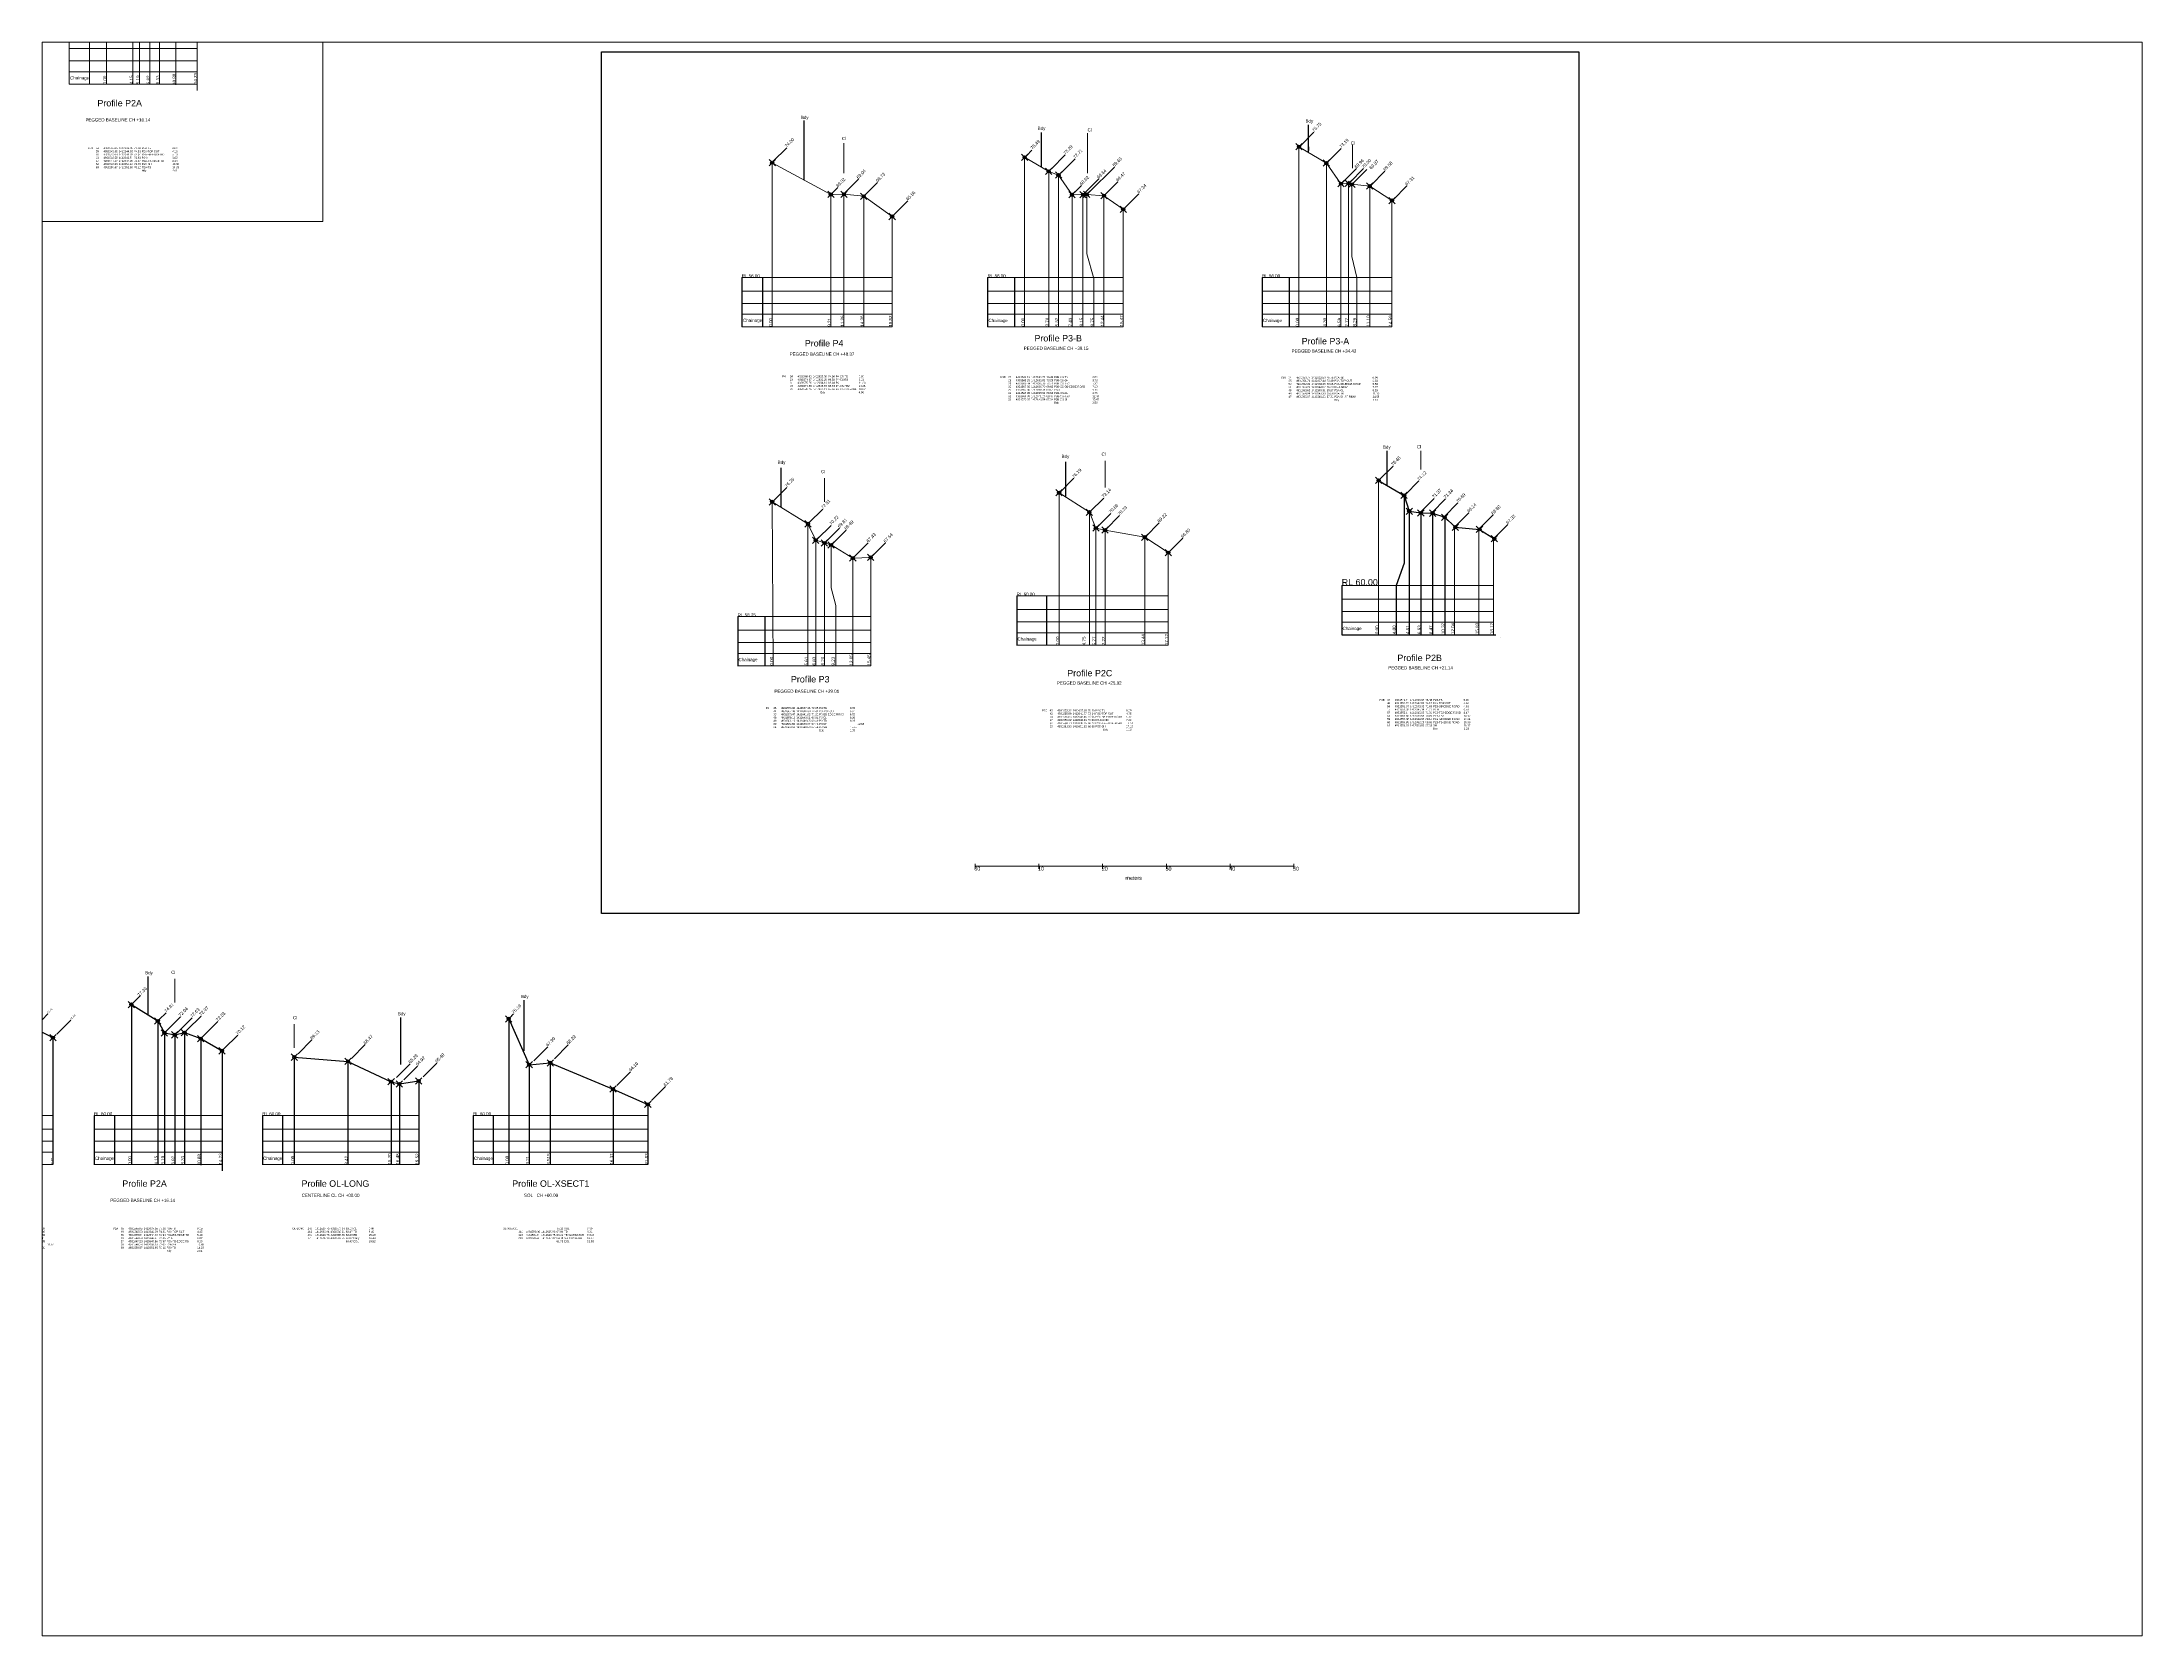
# Paper-space layout 'Layout1' of a CAD drawing. Header units: millimetres. Extents: x 26 to 231, y 20 to 176.
# The model-space entities are those that its viewports show. They can reach past a viewport. Long polylines and large blocks are cut down to what shows.
import ezdxf

# ---------------------------------------------------------------- set-up
doc = ezdxf.new("R2010")
doc.units = ezdxf.units.MM
doc.header["$PDMODE"] = 35
doc.header["$PDSIZE"] = 500
doc.styles.get("Standard").update_dxf_attribs({"font": 'arial.ttf'})

msp = doc.modelspace()

# ---------------------------------------------------------------- linework, layer by layer
at = {"lineweight": 0}
for p, q in [((-104756.02, 246899.846), (-104756.02, 221774.457)), ((-100606.02, 244329.846), (-100606.02, 221799.059)), ((-99566.02, 242459.846), (-99566.02, 221799.059)), ((-97939.02, 242149.846), (-97939.02, 221799.059)), ((-96429.02, 242489.846), (-96429.02, 221799.059)), ((-93876.02, 241549.846), (-93876.02, 221687.255)), ((-90526.02, 239639.846), (-90526.02, 220830.919)), ((-110594.551, 229519.846), (-110594.551, 221774.457)), ((-110594.551, 227375.363), (-90526.02, 227375.363)), ((-107412.471, 229519.846), (-107412.471, 221774.457)), ((-110594.551, 225455.875), (-90526.02, 225455.875)), ((-110594.551, 223742.641), (-90526.02, 223742.641)), ((-110594.551, 221799.059), (-90526.02, 221799.059)), ((82515.804, 212098.5), (84694.104, 214276.8)), ((-193.725, 209656.275), (1984.575, 211834.576)), ((10958.688, 212535.776), (10958.688, 207819.084)), ((39627.207, 210633.028), (40428.488, 211434.309)), ((49181.507, 214108.347), (49181.507, 207818.833)), ((86803.134, 209550.515), (88981.435, 211728.815)), ((90750.493, 212305.769), (90750.493, 208617.961)), ((43499.815, 208518.08), (45678.116, 210696.381)), ((45042.853, 207913.127), (47221.153, 210091.428)), ((49386.936, 204808.059), (53387.833, 208802.168)), ((89187.769, 206371.745), (91366.069, 208550.045)), ((90319.842, 206371.745), (92498.143, 208550.045)), ((90815.506, 206224.912), (92993.807, 208403.212)), ((93672.269, 205968.816), (95850.57, 208147.116)), ((8913.688, 204502.547), (10002.838, 205591.697)), ((11042.486, 204725.032), (13220.786, 206903.333)), ((14060.688, 204212.547), (16238.989, 206390.848)), ((47150.163, 204800.497), (48239.314, 205889.648)), ((48770.075, 204760.268), (50948.376, 206938.569)), ((51942.475, 204495.429), (53928.344, 206481.298)), ((55048.754, 202425.711), (57227.055, 204604.012)), ((97110.521, 203654.618), (99288.822, 205832.918)), ((18811.113, 201337.891), (20989.414, 203516.192)), ((-5072.358, 189338.064), (18520.688, 189338.064)), ((33506.497, 189338.064), (54775.043, 189338.064)), ((76552.937, 189338.063), (96946.483, 189338.063)), ((-5072.358, 187418.576), (18520.688, 187418.576)), ((-5072.358, 185705.342), (18520.688, 185705.342)), ((33506.497, 187418.576), (54775.043, 187418.576)), ((33506.497, 185705.342), (54775.043, 185705.342)), ((76552.937, 187418.575), (96946.483, 187418.575)), ((76552.937, 185705.341), (96946.483, 185705.341)), ((-5072.358, 183761.761), (18520.688, 183761.761)), ((33506.497, 183761.761), (54775.043, 183761.761)), ((76552.937, 183761.76), (96946.483, 183761.76)), ((51935.217, 162740.222), (51935.217, 158536.888)), ((94931.919, 159726.641), (97110.219, 161904.941)), ((101476.116, 164268.405), (101476.116, 161379.669)), ((-193.624, 156365.931), (1984.676, 158544.231)), ((7900.688, 159997.312), (7900.688, 156309.504)), ((44866.462, 157799.197), (47044.762, 159977.498)), ((99002.27, 157397.095), (101180.571, 159575.395)), ((5471.722, 152971.705), (7650.023, 155150.006)), ((49536.227, 154698.513), (51714.527, 156876.814)), ((101362.794, 154637.081), (103541.095, 156815.381)), ((103184.51, 154587.987), (105362.811, 156766.287)), ((105118.385, 153942.358), (107296.686, 156120.658)), ((6777.511, 150421.096), (8955.812, 152599.397)), ((8090.989, 149996.626), (10269.289, 152174.927)), ((9119.216, 149671.641), (11297.516, 151849.941)), ((50641.365, 152272.149), (52819.666, 154450.45)), ((52038.8, 151947.027), (54217.1, 154125.327)), ((58255.491, 150824.285), (60433.792, 153002.586)), ((106827.603, 152384.11), (109005.903, 154562.411)), ((110635.209, 152046.388), (112813.51, 154224.688)), ((112956.229, 150576.826), (115134.53, 152755.126)), ((12605.087, 147691.736), (14783.387, 149870.036)), ((15277.793, 147668.571), (17456.093, 149846.871)), ((61935.287, 148405.775), (64113.587, 150584.076)), ((38061.901, 139376.872), (61835.217, 139376.872)), ((89062.226, 141023.904), (112879.116, 141023.904)), ((89062.226, 139104.416), (112879.116, 139104.416)), ((-5714.744, 136136.821), (15150.688, 136136.821)), ((-5496.327, 136136.821), (9313.362, 136136.821)), ((38061.901, 137457.384), (61835.217, 137457.384)), ((38061.901, 135744.15), (61835.217, 135744.15)), ((89062.226, 137391.182), (112879.116, 137391.182)), ((-5714.744, 134217.333), (15150.688, 134217.333)), ((-5714.744, 132504.098), (15150.688, 132504.098)), ((-5496.327, 134217.333), (9313.362, 134217.333)), ((-5496.327, 132504.098), (9313.362, 132504.098)), ((38061.901, 133800.568), (61835.217, 133800.568)), ((-5714.744, 130560.517), (15150.688, 130560.517)), ((-5496.327, 130560.517), (9313.362, 130560.517)), ((-94036.381, 81467.115), (-94036.381, 77779.307)), ((-116142.35, 73789.83), (-113964.049, 75968.131)), ((-100339.099, 77929.475), (-99425.123, 78848.469)), ((-96470.705, 75068.889), (-95381.555, 76158.039)), ((-41192.546, 75644.486), (-40868, 75969.031)), ((-112519.296, 72809.952), (-110340.996, 74988.252)), ((-95327.327, 73309.26), (-93149.027, 75487.561)), ((-93659.308, 72998.847), (-91315.454, 75369.477)), ((-92098.394, 73461.221), (-89920.093, 75639.522)), ((-89456.225, 72592.297), (-87277.925, 74770.597)), ((-86335.138, 70468.073), (-84156.837, 72646.374)), ((-75283.184, 74349.131), (-75283.184, 70661.323)), ((-74687.31, 69714.766), (-72509.009, 71893.067)), ((-66320.278, 68978.526), (-64141.977, 71156.826)), ((-37693.671, 68636.915), (-35515.37, 70815.216)), ((-34470.545, 68941.644), (-32292.244, 71119.944)), ((-59267.409, 65973.389), (-57089.108, 68151.69)), ((-58118.434, 65613.119), (-55940.133, 67791.419)), ((-55077.029, 66085.974), (-52898.729, 68264.275)), ((-24686.116, 64729.043), (-22507.816, 66907.343)), ((-19239.783, 62387.087), (-17061.482, 64565.388)), ((-130211.875, 57915.347), (-113162.35, 57915.347)), ((-106691.911, 57915.347), (-86623.381, 57915.347)), ((-80300.358, 57915.347), (-55767.184, 57915.347)), ((-47239.802, 57915.347), (-19810.749, 57915.347)), ((-130211.875, 55995.859), (-113162.35, 55995.859)), ((-130211.875, 54282.625), (-113162.35, 54282.625)), ((-106691.911, 55995.859), (-86623.381, 55995.859)), ((-106691.911, 54282.625), (-86623.381, 54282.625)), ((-80300.358, 55995.859), (-55767.184, 55995.859)), ((-80300.358, 54282.625), (-55767.184, 54282.625)), ((-47239.802, 55995.859), (-19810.749, 55995.859)), ((-47239.802, 54282.625), (-19810.749, 54282.625)), ((-130211.875, 52339.044), (-113162.35, 52339.044)), ((-106691.911, 52339.044), (-86623.381, 52339.044)), ((-80300.358, 52339.044), (-55767.184, 52339.044)), ((-47239.802, 52339.044), (-19810.749, 52339.044))]:
    msp.add_line(p, q, dxfattribs=at)
at = {"color": 7, "lineweight": 0}
for p, q in [((-90526.02, 229519.846), (-110594.551, 229519.846)), ((82356.483, 211978.173), (82356.483, 183761.76)), ((-299.312, 209482.547), (-299.312, 183761.761)), ((-299.312, 209482.547), (-299.312, 183761.761)), ((39310.043, 210322.997), (39310.043, 183761.761)), ((43090.043, 208122.997), (43090.043, 183761.761)), ((86656.483, 209418.173), (86656.483, 183761.76)), ((8913.688, 204502.547), (8913.688, 183761.761)), ((10958.688, 204522.547), (10958.688, 183761.761)), ((44630.043, 207542.997), (44630.043, 183761.761)), ((46740.043, 204452.997), (46740.043, 183761.761)), ((48457.043, 204472.997), (48457.043, 183761.761)), ((51750.043, 204302.997), (51750.043, 183761.761)), ((88946.483, 206188.173), (88946.483, 183761.76)), ((90126.483, 206228.173), (90126.483, 183761.76)), ((93456.483, 205808.173), (93456.483, 183761.76)), ((14060.688, 204212.547), (14060.688, 183761.761)), ((18520.688, 201042.547), (18520.688, 183761.761)), ((54775.043, 202172.997), (54775.043, 183761.761)), ((96946.483, 203538.173), (96946.483, 183761.76)), ((8913.688, 199522.547), (8913.688, 186861.315)), ((10958.688, 199562.547), (10958.688, 186861.315)), ((14060.688, 198942.547), (14060.688, 186861.315)), ((18520.688, 191482.547), (-5072.358, 191482.547)), ((10607.061, 191482.547), (-4202.629, 191482.547)), ((18520.688, 186861.315), (18520.688, 192602.547)), ((33506.497, 191482.547), (54775.043, 191482.547)), ((48316.187, 191482.547), (33506.497, 191482.547)), ((76552.937, 191482.547), (96946.483, 191482.547)), ((91362.626, 191482.547), (76552.937, 191482.547)), ((94846.116, 159648.388), (94846.116, 135422.998)), ((-299.312, 156281.305), (-128.643, 130560.517)), ((44715.217, 157711.355), (44715.217, 133800.568)), ((5310.688, 152841.305), (5310.688, 130560.517)), ((49465.217, 154661.355), (49465.217, 133800.568)), ((50485.217, 152181.355), (50485.217, 133800.568)), ((50485.217, 152181.355), (51935.217, 151851.355)), ((51935.217, 151851.355), (51935.217, 133800.568)), ((106750.116, 152308.388), (106750.116, 135422.998)), ((110559.116, 151968.388), (110559.116, 135422.998)), ((6530.688, 150251.305), (6530.688, 130560.517)), ((7900.688, 149841.305), (7900.688, 130560.517)), ((58155.217, 150741.355), (58155.217, 133800.568)), ((61835.217, 148321.355), (61835.217, 133800.568)), ((112879.116, 150498.388), (112879.116, 135422.998)), ((12350.688, 147461.305), (12350.688, 130560.517)), ((15150.688, 147571.305), (15150.688, 130560.517)), ((112879.116, 143168.388), (89062.226, 143168.388)), ((103871.916, 143168.388), (89062.226, 143168.388)), ((38061.901, 141521.355), (61835.217, 141521.355)), ((52871.591, 141521.355), (38061.901, 141521.355)), ((-5714.744, 138281.304), (15150.688, 138281.304)), ((-5714.744, 138281.304), (15150.688, 138281.304)), ((9094.946, 138281.304), (-5714.744, 138281.304)), ((9313.362, 138281.304), (-5496.327, 138281.304)), ((113983.666, 134975.545), (113983.666, 134975.545)), ((31540.992, 99513.993), (31540.992, 98738.953)), ((31540.992, 99126.473), (81545.919, 99126.473)), ((31540.992, 99126.473), (31540.992, 99126.473)), ((41541.977, 99513.993), (41541.977, 98738.953)), ((41660.458, 99126.473), (41660.458, 99126.473)), ((51542.963, 99513.993), (51542.963, 98738.953)), ((61543.948, 99513.993), (61543.948, 98738.953)), ((61662.43, 99126.473), (61662.43, 99126.473)), ((61662.43, 99126.473), (61662.43, 99126.473)), ((61662.43, 99126.473), (61662.43, 99126.473)), ((71544.934, 99513.993), (71544.934, 98738.953)), ((81545.919, 99513.993), (81545.919, 98738.953)), ((-113162.35, 60059.83), (-130211.875, 60059.83)), ((-86623.381, 60059.83), (-106691.911, 60059.83)), ((-55767.184, 60059.83), (-80300.358, 60059.83)), ((-19810.749, 60059.83), (-47239.802, 60059.83))]:
    msp.add_line(p, q, dxfattribs=at)
for p, q in [((4665.648, 216076.264), (4665.648, 206801.79)), ((41890.043, 214207.047), (41890.043, 208818.569)), ((83866.483, 211108.606), (83866.483, 215429.176)), ((83866.483, 211978.173), (83866.483, 211375.817)), ((-299.312, 209482.547), (-294.352, 209572.547)), ((-5072.358, 191482.547), (-5072.358, 183737.158)), ((-1827.37, 191482.547), (-1827.37, 183761.761)), ((33506.497, 191482.547), (33506.497, 183737.158)), ((37741.736, 191482.547), (37741.736, 183761.761)), ((76552.937, 191482.547), (76552.937, 183737.157)), ((80788.176, 191482.547), (80788.176, 183761.76)), ((1030.688, 161605.563), (1030.688, 155479.704)), ((45745.217, 162575.974), (45745.217, 157054.859)), ((96126.116, 164267.019), (96126.116, 158897.609)), ((99656.116, 154818.388), (99656.116, 135422.998)), ((101476.116, 154538.388), (101476.116, 135422.998)), ((103316.116, 154508.388), (103316.116, 135422.998)), ((105216.116, 153858.388), (105216.116, 135422.998)), ((89062.226, 143168.388), (89062.226, 135422.998)), ((38061.901, 141521.355), (38061.901, 133775.966)), ((42763.194, 141521.355), (42763.194, 133800.568)), ((-5714.744, 138281.304), (-5714.744, 130535.914)), ((-1479.505, 138281.304), (-1479.505, 130560.517)), ((89062.226, 135422.998), (113259.34, 135422.998)), ((-98243.381, 81836.09), (-98243.381, 75833.4)), ((-100853.381, 77439.83), (-100853.381, 52314.441)), ((-39290.067, 78114.894), (-39290.067, 70197.171)), ((-116142.35, 73789.83), (-116142.35, 52339.044)), ((-96703.381, 74869.83), (-96703.381, 52339.044)), ((-95663.381, 72999.83), (-95663.381, 52339.044)), ((-94036.381, 72689.83), (-94036.381, 52339.044)), ((-92526.381, 73029.83), (-92526.381, 52339.044)), ((-58598.305, 75424.237), (-58598.305, 68044.085)), ((-113162.35, 72249.83), (-113162.35, 52339.044)), ((-89973.381, 72089.83), (-89973.381, 52227.239)), ((-86623.381, 70179.83), (-86623.381, 51370.904)), ((-75283.184, 69189.83), (-75283.184, 52339.044)), ((-66863.184, 68529.83), (-66863.184, 52339.044)), ((-60083.184, 65339.83), (-60083.184, 52339.044)), ((-58803.184, 64979.83), (-58803.184, 52339.044)), ((-55767.184, 65459.83), (-55767.184, 52339.044)), ((-106691.911, 60059.83), (-106691.911, 52314.441)), ((-103509.832, 60059.83), (-103509.832, 52314.441)), ((-80300.358, 60059.83), (-80300.358, 52314.441)), ((-77118.279, 60059.83), (-77118.279, 52314.441)), ((-47239.802, 60059.83), (-47239.802, 52314.441)), ((-44057.722, 60059.83), (-44057.722, 52314.441))]:
    msp.add_line(p, q)
at = {"color": 1, "lineweight": 0}
for p, q in [((44715.217, 157711.355), (49465.217, 154661.355)), ((49465.217, 154661.355), (50485.217, 152181.355)), ((51935.217, 151851.355), (58155.217, 150741.355)), ((58155.217, 150741.355), (61835.217, 148321.355))]:
    msp.add_line(p, q, dxfattribs=at)
at = {"lineweight": 0}
msp.add_lwpolyline([(-176498.929, 367709.529), (-70794.402, 367709.529), (-70794.402, 200264.218), (-176498.929, 200264.218)], close=True, dxfattribs=at)
msp.add_lwpolyline([(-27089.055, 226870.663), (126246.338, 226870.663), (126246.338, 91723.403), (-27089.055, 91723.403)], close=True)
at = {"color": 1, "lineweight": 0}
for points in [[(82356.483, 211978.173), (86656.483, 209418.173), (88946.483, 206188.173), (90126.483, 206228.173), (90646.483, 206098.173), (93456.483, 205808.173), (96946.483, 203538.173)], [(-299.312, 209482.547), (8913.688, 204502.547), (10958.688, 204522.547), (14060.688, 204212.547), (18520.688, 201042.547)], [(39310.043, 210322.997), (43090.043, 208122.997), (44630.043, 207542.997), (46740.043, 204452.997), (48457.043, 204472.997), (49060.043, 204512.997), (51750.043, 204302.997), (54775.043, 202172.997)], [(-299.312, 156281.305), (5310.688, 152841.305), (6530.688, 150251.305), (7900.688, 149841.305), (8930.688, 149521.305), (12350.688, 147461.305), (15150.688, 147571.305)]]:
    msp.add_lwpolyline(points, dxfattribs=at)
at = {"lineweight": 0}
for points in [[(49060.043, 204512.997), (49060.043, 195204.556), (50187.584, 191342.997), (50187.584, 183761.761)], [(90646.483, 206098.173), (90646.483, 194759.991), (91420.819, 191478.173), (91420.819, 183761.76)], [(8930.688, 149521.305), (8930.688, 142784.908), (9676.291, 140031.305), (9676.291, 130560.517)]]:
    msp.add_lwpolyline(points, dxfattribs=at)
at = {"color": 1}
for points in [[(94846.116, 159648.388), (98846.116, 157288.388), (99656.116, 154818.388), (101476.116, 154538.388), (103316.116, 154508.388), (105216.116, 153858.388), (106886.116, 152308.388), (110676.116, 151968.388), (113016.116, 150498.388)], [(-125032.35, 77979.83), (-122752.35, 76779.83), (-121472.35, 74099.83), (-119922.35, 73989.83), (-116142.35, 73789.83), (-113162.35, 72249.83)], [(-100853.381, 77439.83), (-96703.381, 74869.83), (-95663.381, 72999.83), (-94036.381, 72689.83), (-92526.381, 73029.83), (-89973.381, 72089.83), (-86623.381, 70179.83)], [(-41640.749, 75190), (-38430.749, 67990), (-35125.749, 68290), (-25270.749, 64180), (-19810.749, 61780)], [(-75283.184, 69189.83), (-66863.184, 68529.83), (-60083.184, 65339.83), (-58803.184, 64979.83), (-55767.184, 65459.83)]]:
    msp.add_lwpolyline(points, dxfattribs=at)
for points in [[(98846.116, 157288.388), (98846.116, 146689.318), (97626.956, 143168.388), (97626.956, 135422.998)], [(-41640.749, 75190), (-41640.749, 52339.044)], [(-38430.749, 67990), (-38430.749, 52339.044)], [(-35125.749, 68290), (-35125.749, 52339.044)], [(-25270.749, 64180), (-25270.749, 52339.044)], [(-19810.749, 61780), (-19810.749, 52339.044)]]:
    msp.add_lwpolyline(points)
at = {"color": 7}
for p in [(82356.483, 211978.173), (82356.483, 211978.173), (-299.312, 209482.547), (-299.312, 209482.547), (39310.043, 210322.997), (39310.043, 210322.997), (43090.043, 208122.997), (44630.043, 207542.997), (86656.483, 209418.173), (8913.688, 204502.547), (10958.688, 204522.547), (14060.688, 204212.547), (46740.043, 204452.997), (48457.043, 204472.997), (49060.043, 204512.997), (51750.043, 204302.997), (88946.483, 206188.173), (90126.483, 206228.173), (90646.483, 206098.173), (93456.483, 205808.173), (18520.688, 201042.547), (54775.043, 202172.997), (96946.483, 203538.173), (44715.217, 157711.355), (94846.116, 159648.388), (94846.116, 159648.388), (-299.312, 156281.305), (49465.217, 154661.355), (98846.116, 157288.388), (98846.116, 157288.388), (99656.116, 154818.388), (101476.116, 154538.388), (103316.116, 154508.388), (5310.688, 152841.305), (50485.217, 152181.355), (51935.217, 151851.355), (105216.116, 153858.388), (106886.116, 152308.388), (110676.116, 151968.388), (6530.688, 150251.305), (7900.688, 149841.305), (8930.688, 149521.305), (58155.217, 150741.355), (61835.217, 148321.355), (113016.116, 150498.388), (12350.688, 147461.305), (15150.688, 147571.305), (-100853.381, 77439.83), (-116142.35, 73789.83), (-113162.35, 72249.83), (-96703.381, 74869.83), (-95663.381, 72999.83), (-94036.381, 72689.83), (-92526.381, 73029.83), (-89973.381, 72089.83), (-86623.381, 70179.83)]:
    msp.add_point(p, dxfattribs=at)
for p in [(-41640.749, 75190), (-75283.184, 69189.83), (-66863.184, 68529.83), (-55767.184, 65459.83), (-38430.749, 67990), (-35125.749, 68290), (-60083.184, 65339.83), (-58803.184, 64979.83), (-25270.749, 64180), (-19810.749, 61780)]:
    msp.add_point(p)

# ---------------------------------------------------------------- texts
at = {"lineweight": 0}
for s, p in [('RL 60.00', (-110594.551, 229519.846)), ('Chainage', (-110465.078, 222535.066)), ('Bdy', (4197.579, 216332.254)), ('Bdy', (41355.203, 214629.548)), ('Cl', (49181.507, 214374.083)), ('Bdy', (83383.501, 215774.321)), ('Cl', (10628.873, 213026.53)), ('Cl', (90479.418, 212305.769)), ('Chainage', (-4874.146, 184516.086)), ('Chainage', (33635.97, 184497.767)), ('Chainage', (76682.409, 184497.766)), ('Bdy', (95531.112, 164633.228)), ('Cl', (100862.299, 164671.484)), ('Bdy', (562.278, 162236.396)), ('Bdy', (45115.254, 163170.749)), ('Cl', (51376.833, 163522.708)), ('Cl', (7342.304, 160779.797)), ('Chainage', (89191.699, 136183.607)), ('Chainage', (-5585.271, 131296.524)), ('Chainage', (38191.373, 134536.575)), ('Bdy', (-98681.776, 82178.111)), ('Cl', (-94594.764, 82249.601)), ('Bdy', (-59036.7, 75766.258)), ('Bdy', (-39728.462, 78456.915)), ('Cl', (-75515.157, 75131.617)), ('RL 60.00', (-106691.911, 60059.83)), ('RL 60.00', (-80300.358, 60059.83)), ('RL 60.00', (-47239.802, 60059.83)), ('Chainage', (-106562.439, 53075.05)), ('Chainage', (-80170.885, 53075.05)), ('Chainage', (-47110.329, 53075.05))]:
    msp.add_text(s, height=500, dxfattribs=at).set_placement(p)
for s, p in [('0.00', (-104756.02, 221774.457)), ('4.15', (-100606.02, 221799.059)), ('5.19', (-99566.02, 221799.059)), ('6.82', (-97939.02, 221799.059)), ('8.33', (-96429.02, 221799.059)), ('10.88', (-93876.02, 221687.255)), ('14.23', (-90526.02, 221799.059))]:
    msp.add_text(s, height=500, rotation=90, dxfattribs=at).set_placement(p)
for s, height, rotation, p in [('75.75', 500, 45, (84694.104, 214276.8)), ('74.00', 500, 45, (1984.575, 211834.576)), ('75.49', 500, 45, (40520.992, 211526.812)), ('73.29', 500, 45, (45678.116, 210696.381)), ('72.71', 500, 45, (47221.153, 210091.428)), ('73.19', 500, 45, (88981.435, 211728.815)), ('69.04', 500, 45, (13220.786, 206903.333)), ('68.73', 500, 45, (16238.989, 206390.848)), ('69.64', 500, 45, (50948.376, 206938.569)), ('69.68', 500, 45, (53387.833, 208802.168)), ('69.47', 500, 45, (53928.344, 206481.298)), ('69.96', 500, 45, (91366.069, 208550.045)), ('70.00', 500, 45, (92498.143, 208550.045)), ('69.87', 500, 45, (93677.515, 208403.212)), ('69.58', 500, 45, (95850.57, 208147.116)), ('69.02', 500, 45, (10002.838, 205591.697)), ('65.56', 500, 45, (20989.414, 203516.192)), ('69.62', 500, 45, (48239.314, 205889.648)), ('67.34', 500, 45, (57227.055, 204604.012)), ('67.31', 500, 45, (99288.822, 205832.918)), ('0.00', 500, 90, (-299.312, 183761.761)), ('9.21', 500, 90, (8913.688, 183761.761)), ('11.26', 500, 90, (10958.688, 183761.761)), ('14.36', 500, 90, (14060.688, 183761.761)), ('18.82', 500, 90, (18520.688, 183761.761)), ('0.00', 500, 90, (39310.043, 183795.879)), ('3.78', 500, 90, (43090.043, 183795.879)), ('5.32', 500, 90, (44630.043, 183795.879)), ('7.43', 500, 90, (46740.043, 183795.879)), ('9.15', 500, 90, (48457.043, 183795.879)), ('9.75', 500, 90, (50187.584, 183795.879)), ('12.44', 500, 90, (51750.043, 183795.879)), ('15.47', 500, 90, (54775.043, 183795.879)), ('0.00', 500, 90, (82356.483, 183774.958)), ('4.30', 500, 90, (86656.483, 183774.958)), ('6.59', 500, 90, (88946.483, 183774.958)), ('7.77', 500, 90, (90126.483, 183774.958)), ('8.29', 500, 90, (91330.177, 183774.958)), ('11.10', 500, 90, (93456.483, 183774.958)), ('14.59', 500, 90, (96946.483, 183774.958)), ('76.19', 500, 45, (47044.762, 159977.498)), ('76.48', 500, 45, (97110.219, 161904.941)), ('76.25', 500, 45, (1984.676, 158544.231)), ('73.14', 500, 45, (51714.527, 156876.814)), ('74.12', 500, 45, (101180.571, 159575.395)), ('71.37', 500, 45, (103541.095, 156815.381)), ('71.34', 500, 45, (105362.811, 156766.287)), ('72.81', 500, 45, (7650.023, 155150.006)), ('70.66', 500, 45, (52819.666, 154450.45)), ('70.33', 500, 45, (54217.1, 154125.327)), ('70.69', 500, 45, (107296.686, 156120.658)), ('69.14', 500, 45, (109005.903, 154562.411)), ('68.80', 500, 45, (112813.51, 154224.688)), ('70.22', 500, 45, (8955.812, 152599.397)), ('69.81', 500, 45, (10269.289, 152174.927)), ('69.49', 500, 45, (11297.516, 151849.941)), ('69.22', 500, 45, (60433.792, 153002.586)), ('66.80', 500, 45, (64113.587, 150584.076)), ('67.33', 500, 45, (115134.53, 152755.126)), ('67.43', 500, 45, (14783.387, 149870.036)), ('67.54', 500, 45, (17456.093, 149846.871)), ('0.00', 500, 90, (44715.217, 133801.702)), ('4.75', 500, 90, (48875.257, 133801.702)), ('5.77', 500, 90, (50485.217, 133801.702)), ('7.22', 500, 90, (51935.217, 133801.702)), ('13.44', 500, 90, (58155.217, 133801.702)), ('17.12', 500, 90, (61835.217, 133801.702)), ('0.00', 500, 90, (94846.116, 135542.057)), ('4.00', 500, 90, (97542.697, 135542.057)), ('4.81', 500, 90, (99656.116, 135542.057)), ('6.63', 500, 90, (101476.116, 135542.057)), ('8.47', 500, 90, (103316.116, 135542.057)), ('10.37', 500, 90, (105216.116, 135542.057)), ('12.04', 500, 90, (106750.116, 135542.057)), ('15.83', 500, 90, (110559.116, 135542.057)), ('18.17', 500, 90, (112879.116, 135542.057)), ('0.00', 500, 90, (-158.342, 130622.917)), ('5.61', 500, 90, (5310.688, 130622.917)), ('6.83', 500, 90, (6530.688, 130622.917)), ('8.20', 500, 90, (7900.688, 130622.917)), ('9.23', 500, 90, (9527.451, 130622.917)), ('12.65', 500, 90, (12350.688, 130622.917)), ('15.45', 500, 90, (15150.688, 130622.917)), ('77.38', 500, 45, (-99598.935, 78673.703)), ('73.93', 300, 45, (-117132.446, 76661.151)), ('73.73', 300, 45, (-113964.049, 75968.131)), ('72.19', 300, 45, (-110340.996, 74988.252)), ('74.81', 500, 45, (-95381.555, 76158.039)), ('72.94', 500, 45, (-93149.027, 75487.561)), ('72.63', 500, 45, (-91315.454, 75369.477)), ('72.97', 500, 45, (-89920.093, 75639.522)), ('72.03', 500, 45, (-87277.925, 74770.597)), ('75.19', 500, 45, (-40868, 75969.031)), ('70.12', 500, 45, (-84156.837, 72646.374)), ('69.13', 500, 45, (-72509.009, 71893.067)), ('68.47', 500, 45, (-64141.977, 71156.826)), ('68.29', 500, 45, (-32292.244, 71119.944)), ('65.28', 500, 45, (-57089.108, 68151.69)), ('64.92', 500, 45, (-55940.133, 67791.419)), ('65.40', 500, 45, (-52898.729, 68264.275)), ('67.99', 500, 45, (-35515.37, 70815.216)), ('64.18', 500, 45, (-22507.816, 66907.343)), ('61.78', 500, 45, (-17061.482, 64565.388)), ('8.89', 300, 90, (-116142.35, 52339.044)), ('11.87', 300, 90, (-113162.35, 52339.044)), ('0.00', 500, 90, (-100853.381, 52314.441)), ('4.15', 500, 90, (-96703.381, 52339.044)), ('5.19', 500, 90, (-95663.381, 52339.044)), ('6.82', 500, 90, (-94036.381, 52339.044)), ('8.33', 500, 90, (-92526.381, 52339.044)), ('10.88', 500, 90, (-89973.381, 52227.239)), ('14.23', 500, 90, (-86623.381, 52339.044)), ('0.00', 500, 90, (-75283.184, 52339.044)), ('8.42', 500, 90, (-66863.184, 52339.044)), ('15.20', 500, 90, (-60083.184, 52339.044)), ('16.48', 500, 90, (-58803.184, 52339.044)), ('19.52', 500, 90, (-55767.184, 52339.044)), ('0.00', 500, 90, (-41640.749, 52339.044)), ('3.21', 500, 90, (-38430.749, 52339.044)), ('6.515', 500, 90, (-35125.749, 52339.044)), ('16.37', 500, 90, (-25270.749, 52339.044)), ('21.83', 500, 90, (-19771.144, 52339.044))]:
    msp.add_text(s, height=height, rotation=rotation).set_placement(p)
for s, height, p in [('RL 56.00', 500, (-5072.358, 191482.547)), ('RL 56.00', 500, (33506.497, 191482.547)), ('RL 56.00', 500, (76552.937, 191482.547)), ('RL 60.00', 500, (38061.901, 141538.409)), ('RL 60.00', 1000, (89062.226, 143168.388)), ('RL 58.25', 500, (-5714.744, 138281.304)), ('00', 600, (31414.078, 98448.555)), ('10', 600, (41415.064, 98448.555)), ('20', 600, (51416.049, 98448.555)), ('30', 600, (61417.035, 98448.555)), ('40', 600, (71418.021, 98448.555)), ('50', 600, (81419.006, 98448.555))]:
    msp.add_text(s, height=height).set_placement(p)
at = {"lineweight": 0, "attachment_point": 1}
for s, insert, char_height, width in [('Profile P2A', (-106175.401, 219319.025), 1000, 8744.60138), ('PEGGED BASELINE CH +16.14', (-108048.854, 216445.406), 500, 13494.94798), ('PEGGED BASELINE CH +48.37', (2439.047, 179714.382), 500, 13494.94798), ('PEGGED BASELINE CH +39.15', (39169.465, 180626.288), 500, 13494.94798), ('PEGGED BASELINE CH +34.43', (81194.598, 180188.244), 500, 13494.94798), ('PEGGED BASELINE CH +21.14', (96355.577, 130510.979), 500, 13494.94798), ('PEGGED BASELINE CH +29.01', (54.548, 126831.333), 500, 13494.94798), ('PEGGED BASELINE CH +25.92', (44366.583, 128129.443), 500, 13494.94798), ('Profile P2A', (-102272.762, 49859.009), 1000, 8744.60138), ('Profile OL-LONG', (-74151.474, 49859.009), 1000, 12574.57967), ('Profile OL-XSECT1', (-41090.918, 49859.009), 1000, 12574.57967), ('PEGGED BASELINE CH +16.14', (-104146.214, 46985.39), 500, 13494.94798), ('CENTERLINE CL CH +00.00', (-74120.327, 47772.863), 500, 13494.94798), ('SOL   CH +00.00', (-39235.273, 47772.863), 500, 13494.94798)]:
    msp.add_mtext(s, dxfattribs=dict(at, insert=insert, char_height=char_height, width=width))
at = {"color": 7, "lineweight": 0, "insert": (-107620.593, 211914.342), "char_height": 300, "width": 16722.93113, "attachment_point": 1}
msp.add_mtext('P2A^I38^I4931545.05^I1412639.95^I77.38 ^IP2A-TB^I^I^I0.00 \\P^I39^I4931545.58^I1412644.03^I74.81 ^IP2A-TOP CUT^I^I4.15 \\P^I66^I4931546.04^I1412644.92^I72.94 ^IP2A-BB-EDGE RD^I^I5.19 \\P^I13^I4931546.58^I1412646.5^I72.63 ^IP2-A^I^I^I^I6.82 \\P^I67^I4931547.23^I1412647.86^I72.97 ^IP2A-TB-EDGE RD^I^I8.33 \\P^I68^I4931548.28^I1412650.19^I72.03 ^IP2A-SH^I^I^I10.88 \\P^I69^I4931550.57^I1412652.65^I70.12 ^IP2A-TB^I^I^I14.23 \\P^I^I^I^I^I^I^IBdy^I^I^I^I2.61 ', dxfattribs=at)
at = {"insert": (26741.083, 193811.17), "char_height": 2.5, "width": 14145.54121, "attachment_point": 1, "rotation": 90}
msp.add_mtext('0.00 \\P9.21 \\P11.26 \\P14.36 \\P18.82 ', dxfattribs=at)
at = {"attachment_point": 1}
for s, insert, char_height, width in [('Profile P4', (4818.945, 181656.859), 1000, 8744.60138), ('Profile P3-B', (40846.69, 182446.235), 1000, 8744.60138), ('Profile P3-A', (82785.461, 181987.475), 1000, 8744.60138), ('^IP4^I24^I4931568.83 ^I1412625.30 ^I74.00 ^IP4-CS-TB^I^I0.00 \\P^I^I23^I4931574.87 ^I1412632.29 ^I69.02 ^IP4-CS-BB^I^I9.21 \\P^I^I6^I4931575.78 ^I1412634.13 ^I69.04 ^IP4^I^I^I11.26 \\P^I^I25^I4931577.58 ^I1412636.67 ^I68.73 ^IP4-CS-TB2^I^I14.36 \\P^I^I26^I4931580.28 ^I1412640.11 ^I65.56 ^IP4-CS-ON BANK^I18.82 \\P^I^I^I^I^I^IBdy^I^I^I^I^I4.96', (79.318, 176112.145), 300, 23175.15581), ('P3B^I27^I4931563.13 ^I1412630.71 ^I75.49 ^IP3B-CS-TB^I^I^I^I0.00 \\P^I28^I4931565.23 ^I1412633.82 ^I73.29 ^IP3B-CS-SH^I^I^I^I3.78 \\P^I29^I4931565.34 ^I1412635.36 ^I72.71 ^IP3B-CS-TB2 ^I^I^I5.32 \\P^I30^I4931567.02 ^I1412636.70 ^I69.62 ^IP3B-CS-BB-EDGE ROAD^I7.43 \\P^I20^I4931567.48 ^I1412638.34 ^I69.64 ^IP3-B^I           ^I^I^I9.15 \\P^I31^I4931567.85 ^I1412638.81 ^I69.68 ^IP3B-CS-CL^I^I^I^I9.75 \\P^I32^I4931569.09 ^I1412641.20 ^I69.47 ^IP3B-CS-TB3 ^I^I^I12.44 \\P^I33^I4931570.37 ^I1412643.94 ^I67.34 ^IP3B-CS-SH^I^I^I^I15.47 \\P^I^I^I^I^I^I^IBdy^I^I^I^I^I2.58', (35535.884, 176003.217), 300, 21490.84299), ('P3A^I34^I4931559.77 ^I1412633.59 ^I75.75 ^IP3A-TB^I^I^I^I0.00 \\P^I35^I4931561.72^I1412637.44^I73.19 ^IP3A-TOP CUT^I^I^I4.30 \\P^I52^I4931562.82 ^I1412639.35 ^I69.96 ^IP3A-BB-EDGE ROAD^I^I6.59\\P^I21^I4931563.26 ^I1412640.52 ^I70.00 ^IP3-A-NEW^I^I^I^I7.77 \\P^I45^I4931563.62 ^I1412640.91 ^I69.87 ^IP3A-CL^I^I^I^I8.29 \\P^I46^I4931564.94 ^I1412643.39 ^I69.58 ^IP3A-TB^I^I^I^I11.10 \\P^I47^I4931566.87 ^I1412646.30 ^I67.31 ^IP3A-SH AT RIMU^I^I^I14.59\\P^I^I^I^I^I^I^IBdy^I^I^I^I^I1.51', (79506.588, 175931.849), 300, 18534.75434), ('Profile P2B', (97796.876, 132315.279), 1000, 8744.60138), ('Profile P3', (2638.475, 128960.05), 1000, 8744.60138), ('Profile P2C', (45998.022, 129921.913), 1000, 8744.60138), ('meters', (55126.84, 97605.606), 600, 2990.852)]:
    msp.add_mtext(s, dxfattribs=dict(at, insert=insert, char_height=char_height, width=width))
at = {"color": 1, "char_height": 300, "attachment_point": 1}
for s, insert, width in [('{\\C256;P2B^I37^I4931549.7^I1412638.96^I76.48 ^IP2B-TB^I^I^I0.00\\P^I40^I4931550.72^I1412642.83^I74.12 ^IP2B-TOP CUT^I^I4.00\\P^I56^I4931551.37^I1412643.32^I71.65 ^IP2B-BB-EDGE ROAD^I4.81\\P^I15^I4931551.38^I1412645.14^I71.37 ^IP2-B^I^I^I^I6.63\\P^I57^I4931552.1^I1412646.83^I71.34 ^IP2B-TB2-EDGE ROAD^I8.47\\P^I58^I4931552.68^I1412648.64^I70.69 ^IP2B-TB2^I^I^I10.37\\P^I59^I4931553.86^I1412649.93^I69.14 ^IP2B-BB-EDGE ROAD^I12.04\\P^I60^I4931556.86^I1412652.25^I68.80 ^IP2B-TB-EDGE ROAD^I15.83\\P^I61^I4931558.51^I1412653.86^I67.33 ^ISH^I^I^I^I18.17\\P^I^I^I^I^I^I^IBdy^I^I^I^I1.28}', (94993.625, 125367.911), 20740.7115), ('{\\C256;P3^I36^I4931553.30 ^I1412637.16 ^I76.25 ^IP3-TB^I^I^I^I0.00 \\P^I44^I4931557.48 ^I1412640.90 ^I72.81 ^IP3-TOP CUT^I^I5.61 \\P^I53^I4931558.47 ^I1412641.62 ^I70.22 ^IP3-BB-EDGE ROAD^I6.83\\P^I48^I4931559.13 ^I1412643.91 ^I69.81 ^IP3 CL^I^I^I^I8.20 \\P^I49^I4931561.13 ^I1412646.65 ^I69.49 ^IP3 TB^I^I^I^I9.23 \\P^I50^I4931562.50 ^I1412649.07 ^I67.43 ^IP3 SH^I^I^I^I12.65 \\P^I64^I4931563.50 ^I1412648.59 ^I67.54 ^IP3-SH^I^I^I15.45 \\P^I^I^I^I^I^I^IBdy^I^I^I^I1.33}', (-1314.671, 124099.209), 16249.39049), ('{\\C256;P2C^I43^I4931553.32^I1412637.38^I76.19 ^IP2C-TB^I^I^I0.00\\P^I42^I4931555.09^I1412641.77^I73.14 ^IP2C-TOP CUT^I^I4.75\\P^I54^I4931555.85^I1412642.45^I70.66 ^IP2C-BB-EDGE ROAD^I5.77 \\P^I17^I4931556.02^I1412643.93^I70.33 ^IP2-C-GND^I^I^I7.22 \\P^I62^I4931558.79^I1412649.35^I69.22 ^IP2C-TB-EDGE ROAD^I13.44\\P^I63^I4931561.55^I1412651.92^I66.80 ^IP2C-SH^I^I^I17.12\\P^I^I^I^I^I^I^I^IBdy^I^I^I1.03}', (42044.877, 123720.879), 14373.20366)]:
    msp.add_mtext(s, dxfattribs=dict(at, insert=insert, width=width))
at = {"color": 7, "char_height": 300, "width": 16722.93113, "attachment_point": 1}
for s, insert in [('P2^I88^I4931538.72^I1412643.93^I77.92 ^IP2-SH^I^I0.00 \\P^I89^I4931540.1^I1412645.68^I76.72 ^IP2-TB^I^I^I2.28 \\P^I73^I4931540.98^I1412646.72^I74.04 ^IP2-BOT CUT^I3.56 \\P^I4^I4931541.8^I1412648.01^I73.93 ^IP2^I^I^I5.11 \\P^I74^I4931544.61^I1412650.5^I73.73 ^IP2-TB^I^I^I8.89 \\P^I76^I4931547.23^I1412651.79^I72.19 ^IP2 SH^I^I^I11.87\\P^I^I^I^I^IBdy^I^I^I^I^I1.81 ', (-127214.053, 42454.326)), ('P2A^I38^I4931545.05^I1412639.95^I77.38 ^IP2A-TB^I^I^I0.00 \\P^I39^I4931545.58^I1412644.03^I74.81 ^IP2A-TOP CUT^I^I4.15 \\P^I66^I4931546.04^I1412644.92^I72.94 ^IP2A-BB-EDGE RD^I^I5.19 \\P^I13^I4931546.58^I1412646.5^I72.63 ^IP2-A^I^I^I^I6.82 \\P^I67^I4931547.23^I1412647.86^I72.97 ^IP2A-TB-EDGE RD^I^I8.33 \\P^I68^I4931548.28^I1412650.19^I72.03 ^IP2A-SH^I^I^I10.88 \\P^I69^I4931550.57^I1412652.65^I70.12 ^IP2A-TB^I^I^I14.23 \\P^I^I^I^I^I^I^IBdy^I^I^I^I2.61 ', (-103717.954, 42454.326)), ('OL-LONG^I147^I1412635.73^I4931573.34^I69.13^ICL^I^I0.00 \\P^I^I112^I1412632.64^I4931582.21^I68.47^ITB^I^I8.42 \\P^I^I261^I1412628.73^I4931586.46^I65.28^IBB^I^I15.20 \\P^I^I17^I1412628.13^I4931587.55^I64.92^Ibndy^I^I16.48 \\P^I^I^I^I^I^I^I65.40 ^IEOL^I^I19.52 ', (-75596.666, 42454.326)), ('OL-XSEXT1^I^I^I^I^I^I75.19 ^ISOL^I^I^I0.00 \\P^I^I114^I4931580.38^I1412625.83^I67.99^ITB^I^I^I3.21 \\P^I^I113^I4931581.8^I1412628.75^I68.29^ITB-WARRATAH^I6.515\\P^I^I260^I4931585.4^I1412637.92^I64.18^ISH-CLOSE BB^I16.37 \\P^I^I^I^I^I^I^I61.78 ^IEOL^I^I^I21.83 ', (-42536.11, 42454.326))]:
    msp.add_mtext(s, dxfattribs=dict(at, insert=insert))

psp = doc.layouts.get("Layout1")

# ---------------------------------------------------------------- viewports
at = {"layer": '0'}
psp.add_viewport(center=(128.5, 97.5), size=(205.6, 156), view_center_point=(49877.953, 103405.416), view_height=250009.24497, dxfattribs=at)

doc.saveas('drawing.dxf')
